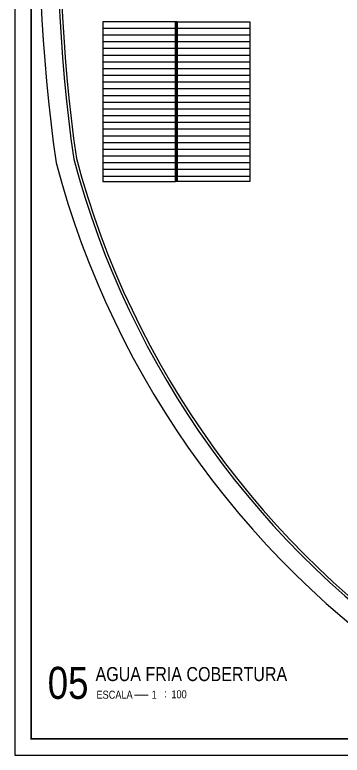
# Model space of a CAD drawing. Header units: millimetres. Extents: x 4156 to 4603, y 996 to 1078.
# Drawn here: x 4448.27 to 4468.35, y 996.22 to 1041.64 of the extents above; entities that cross this region are included whole.
import ezdxf
from ezdxf.enums import TextEntityAlignment as Align

# ---------------------------------------------------------------- set-up
doc = ezdxf.new("R2010")
doc.units = ezdxf.units.MM
doc.header["$LTSCALE"] = 20
for name, color, linetype in [('-HIDRO', 8, 'Continuous'), ('E-txt-g', 3, 'Continuous'), ('E-TXT-Y', 2, 'Continuous'), ('P2', 1, 'Continuous')]:
    doc.layers.add(name, color=color, linetype=linetype)
doc.layers.add('E-Txt-W', color=7, linetype='Continuous', lineweight=20)
doc.styles.add('F2', font='ARIALN.TTF')

# ---------------------------------------------------------------- blocks, each defined once
blk = doc.blocks.new('IND_DES')
at = {"layer": 'E-Txt-W', "color": 7}
blk.add_line((0.0269, -0.2428), (0.1984, -0.2428), dxfattribs=at)
at = {"layer": 'E-txt-g', "color": 7, "style": 'F2'}
for s, p in [('ESCALA', (-0.4463, -0.2864)), ('1', (0.2426, -0.2864)), (':', (0.3988, -0.2706))]:
    blk.add_text(s, height=0.1, dxfattribs=at).set_placement(p)
blk.add_attdef('ESCALA', (0.4897, -0.2812), '', height=0.1, dxfattribs=at)
at = {"layer": 'E-Txt-W', "color": 6, "style": 'F2'}
blk.add_attdef('00', text='', height=0.4, dxfattribs=at).set_placement((-0.7083, -0.2881), align=Align.CENTER)
at = {"layer": 'E-TXT-Y', "color": 7, "style": 'F2'}
for tag, p in [('PROJETO', (-0.4563, 0.1829)), ('DESENHO', (-0.4582, -0.0658))]:
    blk.add_attdef(tag, p, '', height=0.175, dxfattribs=at)

msp = doc.modelspace()

# ---------------------------------------------------------------- hatches: boundary and pattern name
at = {"layer": '-HIDRO', "linetype": 'Continuous'}
h = msp.add_hatch(dxfattribs=at)
h.set_pattern_fill('ANSI31', color=256, scale=3.3, angle=135, style=0)
h.set_pattern_definition([(180, (1889.31126, 700.5071), (-6e-17, -0.4125), [])])
h.paths.add_polyline_path([(4453.665, 1031.407), (4458.12, 1031.407), (4458.12, 1041.197), (4453.665, 1041.197)])
h.paths.add_polyline_path([(4458.23, 1041.197), (4462.685, 1041.197), (4462.685, 1031.407), (4458.23, 1031.407)])

# ---------------------------------------------------------------- linework, layer by layer
at = {"layer": '-HIDRO'}
for p, q in [((4458.12, 1041.197), (4458.12, 1031.407)), ((4458.23, 1041.197), (4458.12, 1041.197)), ((4458.175, 1041.197), (4458.175, 1031.407)), ((4458.23, 1041.197), (4458.23, 1031.407)), ((4458.23, 1031.407), (4458.12, 1031.407))]:
    msp.add_line(p, q, dxfattribs=at)
for points in [[(4453.049, 1072.487, 0.099318), (4450.799, 1032.565, 0.188246), (4474.585, 1000.057)], [(4454.186, 1072.487, 0.099873), (4451.879, 1032.784, 0.183533), (4474.4, 1001.488)], [(4454.311, 1072.322, 0.099477), (4452.041, 1032.817, 0.184298), (4474.645, 1001.52)]]:
    msp.add_lwpolyline(points, format="xyb", dxfattribs=at)
for points in [[(4453.665, 1031.407), (4458.12, 1031.407), (4458.12, 1041.197), (4453.665, 1041.197)], [(4458.23, 1041.197), (4462.685, 1041.197), (4462.685, 1031.407), (4458.23, 1031.407)]]:
    msp.add_lwpolyline(points, close=True, dxfattribs=at)
at = {"layer": 'P2'}
msp.add_lwpolyline([(4507.668, 996.216), (4507.668, 1077.816), (4448.268, 1077.816), (4448.268, 996.216)], close=True, dxfattribs=at)
at = {"layer": 'P2', "const_width": 0.1}
msp.add_lwpolyline([(4506.668, 997.216), (4506.668, 1076.816), (4449.268, 1076.816), (4449.268, 997.216)], close=True, dxfattribs=at)

# ---------------------------------------------------------------- block references
at = {"layer": '-HIDRO'}
ref = msp.add_blockref('IND_DES', (4455.468, 1001.087), dxfattribs=dict(at, xscale=4.908720395723781, yscale=4.908720395723781, zscale=4.908720395723781))
ref.add_attrib('00', '05', dxfattribs={"layer": 'E-Txt-W', "height": 1.9635, "style": 'F2'}).set_placement((4451.536, 999.673), align=Align.CENTER)
ref.add_attrib('DESENHO', 'AGUA FRIA COBERTURA', (4453.219, 1000.764), dxfattribs={"layer": 'E-TXT-Y', "color": 2, "height": 0.85903, "style": 'F2'})
ref.add_attrib('ESCALA', '100', (4457.872, 999.706), dxfattribs={"layer": 'E-txt-g', "color": 7, "height": 0.4909, "style": 'F2'})

doc.saveas('drawing.dxf')
